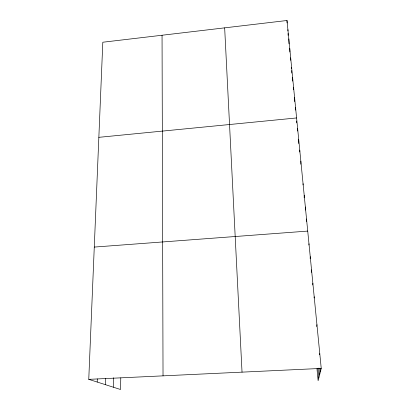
<?xml version="1.0" encoding="UTF-8"?>
<svg xmlns="http://www.w3.org/2000/svg" width="410" height="410" viewBox="0 0 410 410"><rect width="100%" height="100%" fill="white"/><g stroke="black" fill="none" stroke-linecap="round" stroke-linejoin="round"><path stroke-width="0.61" d="M303.057 184.941L303.067 183.716M304.174 197.799L304.205 195.283M305.306 210.048L305.358 207.029M120.786 377.907L120.525 389.5L88.76 379.347L102.813 42.23L287.005 20.5L321.24 368.416L318.119 380.695L316.971 368.687M306.475 221.441L306.536 218.96M113.442 387.235L113.698 377.743M105.544 384.713L105.739 378.44M97.211 382.048L97.324 378.932M308.93 244.995L308.976 243.786M310.16 258.556L310.247 256.701M311.39 272.368L311.538 269.836M312.728 284.965L312.856 283.192M314.086 297.983L314.193 296.784M316.694 326.544L316.935 324.679M319.559 354.681L319.779 353.574M98.846 137.329L296.594 117.952M94.274 247.076L307.726 231.086M88.76 379.347L321.24 368.416M320.102 368.6L320.405 371.701M318.924 368.088L319.585 374.924M317.909 368.59L318.811 377.974M224.659 27.854L242.033 372.142M287.005 20.5L287.087 22.965M288.814 38.894L288.968 43.89M287.907 29.633L287.948 30.904M288.025 33.441L288.087 35.342M289.742 48.288L289.844 51.973M290.68 57.815L290.746 60.342M291.628 67.476L291.659 68.721M291.705 70.581L291.771 73.067M292.591 77.28L292.684 81.118M293.57 87.227L293.627 89.734M294.564 97.319L294.646 101.613M295.574 107.558L295.615 110.085M296.64 121.037L296.666 122.887M297.634 128.504L297.66 131.041M298.685 139.21L298.721 143.536M299.756 150.086L299.766 151.992M162.052 35.239L163.031 375.857M300.843 161.125L300.848 164.205"/></g></svg>
